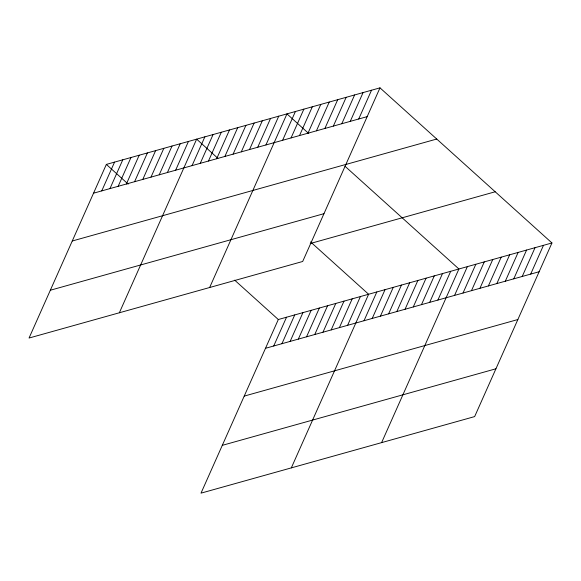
<?xml version="1.0" encoding="UTF-8"?>
<svg xmlns="http://www.w3.org/2000/svg" width="581" height="581" viewBox="0 0 581 581"><rect width="100%" height="100%" fill="white"/><g stroke="black" fill="none" stroke-linecap="round" stroke-linejoin="round"><path stroke-width="0.87" d="M379.989 87.854L106.352 164.408L29.05 338.04L302.686 261.479L379.989 87.854L551.95 242.96L474.648 416.592L201.011 493.146L278.314 319.521L551.95 242.96M101.748 190.888L114.566 162.114M109.962 188.593L122.773 159.819M118.168 186.298L130.979 157.524M126.375 184.003L139.193 155.221M134.589 181.7L147.4 152.926M142.795 179.406L155.606 150.632M151.002 177.111L163.82 148.337M159.216 174.816L172.027 146.034M167.422 172.513L180.233 143.739M175.629 170.218L188.447 141.444M119.352 312.774L196.654 139.149L217.853 158.272M192.05 165.629L204.861 136.847M200.256 163.326L213.074 134.552M208.47 161.031L221.281 132.257M216.677 158.736L229.488 129.962M224.883 156.442L237.702 127.66M233.097 154.139L245.908 125.365M241.304 151.844L254.115 123.07M249.51 149.549L262.329 120.775M257.724 147.254L270.535 118.473M265.931 144.952L278.742 116.178M209.647 287.508L286.956 113.883L308.78 133.572M282.598 140.29L295.409 111.516M291.059 137.922L303.87 109.148M299.513 135.562L312.324 106.781M307.974 133.194L320.785 104.42M316.427 130.827L329.238 102.053M324.888 128.459L337.699 99.685M333.349 126.092L346.16 97.317M341.802 123.724L354.613 94.95M350.263 121.364L363.074 92.582M358.717 118.996L371.528 90.222M273.709 346L286.527 317.226M281.923 343.705L294.734 314.931M290.13 341.41L302.941 312.629M298.336 339.108L311.155 310.334M306.55 336.813L319.361 308.039M314.757 334.518L327.568 305.744M322.963 332.223L335.782 303.442M331.177 329.921L343.988 301.147M339.384 327.626L352.195 298.852M347.591 325.331L360.409 296.557M291.313 467.887L368.615 294.255L310.581 241.914M364.011 320.734L376.822 291.96M372.218 318.439L385.036 289.665M380.432 316.144L393.243 287.37M388.638 313.842L401.449 285.068M396.845 311.547L409.663 282.773M405.059 309.252L417.87 280.478M413.265 306.957L426.076 278.176M421.472 304.655L434.29 275.881M429.686 302.36L442.497 273.586M437.892 300.065L450.703 271.291M381.608 442.62L458.917 268.988L344.983 166.224M454.56 295.402L467.371 266.628M463.021 293.035L475.832 264.261M471.474 290.667L484.285 261.893M479.935 288.299L492.746 259.525M488.389 285.939L501.2 257.158M496.849 283.572L509.66 254.79M505.31 281.204L518.121 252.43M513.764 278.836L526.575 250.062M522.225 276.469L535.036 247.695M530.678 274.101L543.489 245.327M93.541 193.19L367.177 116.628M72.262 240.992L345.891 164.43M345.39 164.597L436.738 139.041M50.329 290.239L323.966 213.677M310.225 243.533L495.201 191.774M265.502 348.295L539.139 271.734M244.223 396.097L517.853 319.535M222.291 445.344L495.927 368.79M106.352 164.408L128.176 184.097M234.666 280.151L278.314 319.521"/></g></svg>
